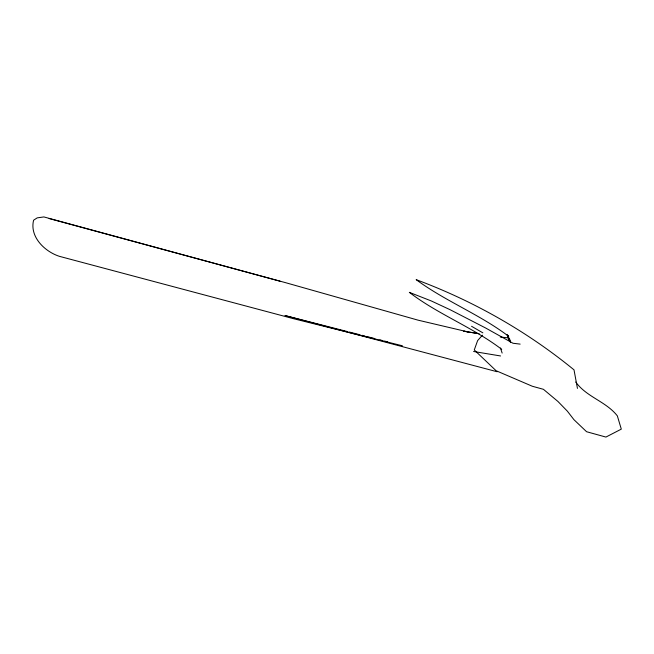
<?xml version="1.0" encoding="UTF-8"?>
<svg xmlns="http://www.w3.org/2000/svg" width="654" height="654" viewBox="0 0 654 654"><rect width="100%" height="100%" fill="white"/><g stroke="black" fill="none" stroke-linecap="round" stroke-linejoin="round"><path stroke-width="0.98" d="M482.374 335.2L477.616 340.611L474.273 349.947L496.059 370.695L532.348 386.261L543.425 389.31L557.936 401.466L567.378 411.178L573.942 419.68L586.589 431.73L605.923 437.068L621.3 429.13L617.343 415.862C605.906 401.343 586.622 397.142 575.724 382.01M500.269 337.039L508.223 337.856M520.159 344.118L512.989 343.252L485.505 327.94L450.042 309.677L431.223 300.922L409.33 292.346C438.172 314.451 472.826 327.27 501.716 349.35M479.21 333.753L463.751 331.202L478.123 333.573M473.586 351.492L500.572 355.964M468.06 331.938L418.078 320.166L284.94 282.495L49.124 218.55M402.406 345.786L293.54 318.702L59.367 256.319C44.815 251.618 29.414 236.862 33.607 220.202L37.204 217.872L43.883 216.932L280.035 281.195M347.168 331.496L284.981 315.555L497.187 371.758M349.146 332.003L360.002 334.783M361.981 335.289L364.94 336.05M366.919 336.557L374.816 338.584M379.745 339.843L382.713 340.603M384.683 341.11L387.642 341.87M471.55 326.281L482.856 332.853M510.537 342.606L507.659 335.159L508.714 336.36C479.758 314.386 445.366 301.216 416.165 279.65C473.202 300.84 526.911 331.284 574.008 369.853L577.449 388.419M509.327 338.183L510.57 341.829M507.03 334.431L508.976 340.358M500.482 348.002L502.141 353.062"/></g></svg>
